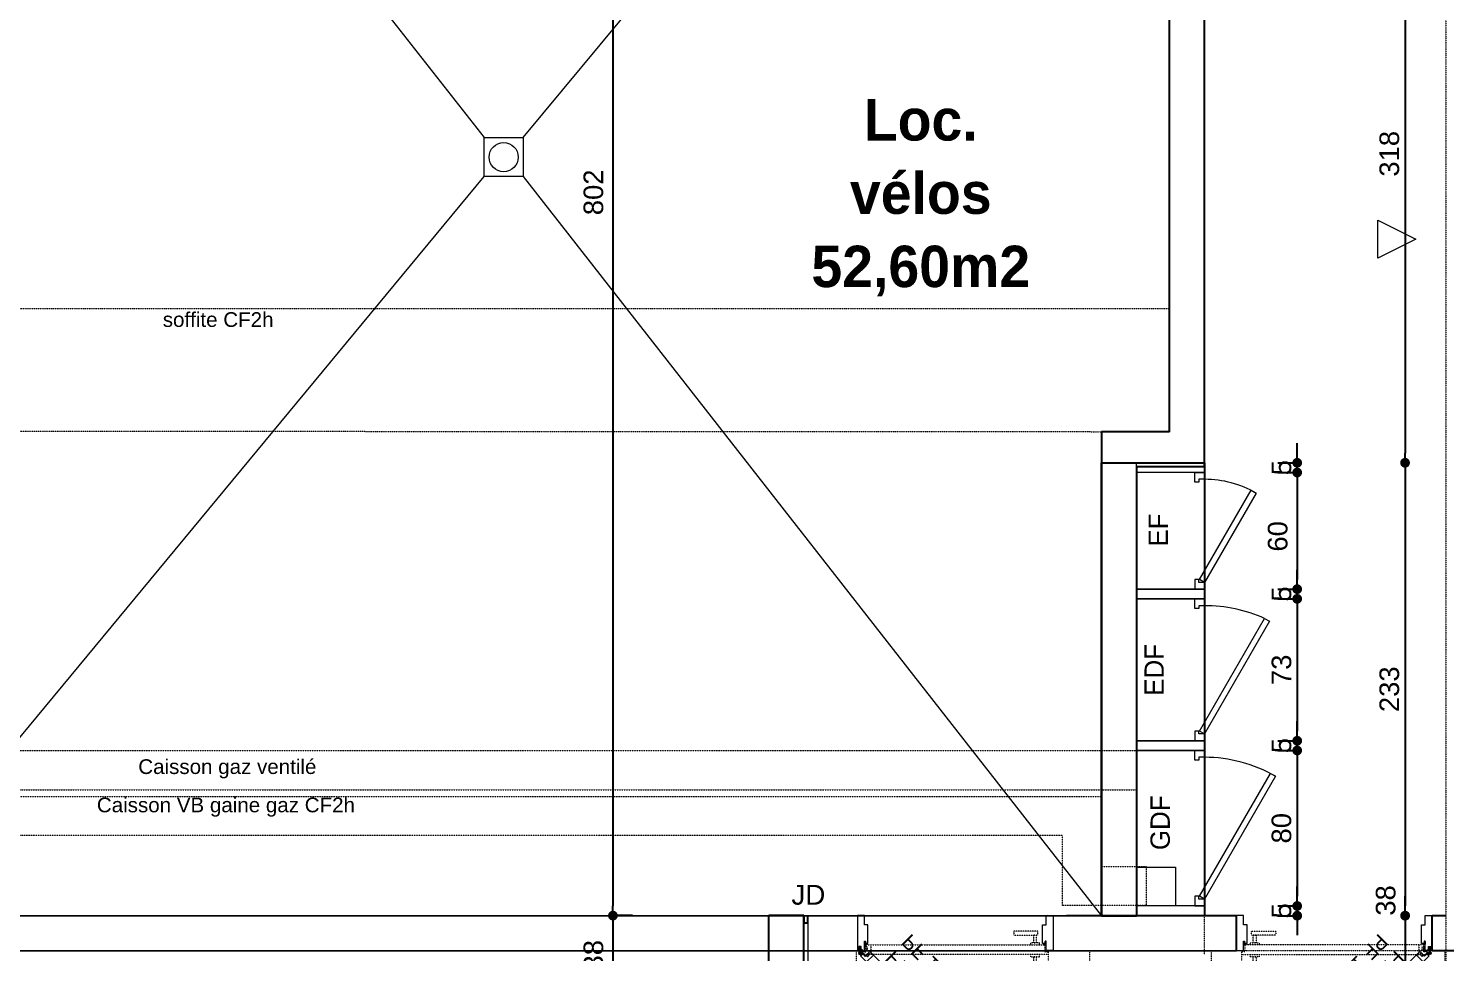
# Model space of a CAD drawing. Header units: centimetres. Extents: x 16433 to 114398, y -50094 to -12305.
# Drawn here: x 31187 to 31916, y -30996 to -30521 of the extents above; entities that cross this region are included whole.
import ezdxf

# ---------------------------------------------------------------- set-up
doc = ezdxf.new("R2010")
doc.units = ezdxf.units.CM
doc.header["$LTSCALE"] = 0.5
for name, pattern in [('Style de ligne -1', [0.41664, 0.20828, -0.20836]), ('Style de ligne -16', [0.192476, 0.123031, -0.069444]), ('Style de ligne -5', [0.20828, 0.069425, -0.138855])]:
    doc.linetypes.add(name, pattern=pattern)
doc.layers.get('0').update_dxf_attribs({"linetype": 'CONTINUOUS'})
doc.layers.get('DEFPOINTS').update_dxf_attribs({"linetype": 'CONTINUOUS'})
doc.layers.add('3-BAT C-Niveau -2', color=7, linetype='CONTINUOUS')
doc.styles.add('Futura Book', font='')
doc.styles.add('Geneva', font='')
doc.styles.add('Geneva (bold)', font='')
doc.styles.add('Helvetica', font='')
doc.styles.get('Futura Book').set_extended_font_data('Futura Book')
doc.styles.get('Geneva').set_extended_font_data('Geneva')
doc.styles.get('Geneva (bold)').set_extended_font_data('Geneva', bold=True)
doc.styles.get('Helvetica').set_extended_font_data('Helvetica')
doc.dimstyles.new('IS', dxfattribs={"dimtxt": 10.08724, "dimasz": 5.007446, "dimexe": 2, "dimexo": 10, "dimgap": 3, "dimtad": 1, "dimdec": 1, "dimtxsty": 'Helvetica', "dimblk": 'DOT', "dimblk1": 'DOT', "dimblk2": 'DOT', "dimcen": 0, "dimdle": 10, "dimazin": 0, "dimtfac": 0.8, "dimtdec": 1, "dimtix": 1, "dimtmove": 0, "dimatfit": 0, "dimldrblk": 'VW_FILLEDARROW-1', "dimfxl": 10, "dimfxlon": 1, "dimfrac": 2, "dimtolj": 1, "dimarcsym": 0})

# ---------------------------------------------------------------- blocks, each defined once
blk = doc.blocks.new('Porte 93 PF1_2h')
at = {"color": 7, "linetype": 'Continuous', "lineweight": 18}
blk.add_line((8.17, 11.29), (4.64, 14.82), dxfattribs=at)
at = {"color": 7, "linetype": 'Continuous', "lineweight": 5}
blk.add_line((1.2, 8.63), (1.2, 9.51), dxfattribs=at)
at = {"color": 8, "linetype": 'Style de ligne -16', "lineweight": 18, "true_color": 0x808080}
blk.add_line((6.77, 6.09), (6.77, 11.09), dxfattribs=at)
at = {"color": 7, "linetype": 'Continuous', "lineweight": 18, "flags": 128}
for points in [[(60.16, 80.25), (61.58, 78.83), (53.09, 70.35), (51.68, 71.76)], [(61.4, 78.66), (64.17, 75.89), (63.11, 74.83), (60.34, 77.6)], [(65.3, 77.02), (66.07, 76.25), (62.75, 72.93), (61.98, 73.7)], [(64.95, 58.16), (63.54, 59.58), (72.54, 68.58), (73.95, 67.17)], [(67.05, 68.63), (66.28, 69.39), (69.6, 72.72), (70.37, 71.95)], [(70.95, 66.99), (68.18, 69.76), (69.24, 70.82), (72.01, 68.05)], [(4.39, 11.48), (5.05, 12.15), (6.37, 10.83), (5.7, 10.17)], [(3.64, 4.29), (3.64, 5.79), (3.78, 5.93), (4.46, 5.93), (4.88, 5.51), (4.88, 5.39), (3.96, 5.39), (3.96, 4.29)], [(96.89, 4.29), (96.89, 5.79), (96.75, 5.93), (96.07, 5.93), (95.65, 5.51), (95.65, 5.39), (96.57, 5.39), (96.57, 4.29)]]:
    blk.add_lwpolyline(points, close=True, dxfattribs=at)
at = {"color": 7, "linetype": 'Continuous', "lineweight": 13, "flags": 128}
for points in [[(1.58, 11.77), (2.64, 10.71), (3.9, 11.96), (6.38, 9.49), (71.48, 74.59), (69, 77.07), (70.26, 78.33), (69.2, 79.39)], [(0, -9), (0, 9), (3.56, 9), (3.56, 4.19), (4.06, 4.19), (4.06, 5.3), (5.36, 5.3), (5.36, -4.2), (3.56, -4.2), (3.56, -9)], [(100.53, 9), (96.96, 9), (96.96, 4.19), (96.47, 4.19), (96.47, 5.3), (95.16, 5.3), (95.16, -4.2), (96.96, -4.2), (96.96, -9), (100.53, -9)]]:
    blk.add_lwpolyline(points, close=True, dxfattribs=at)
at = {"color": 8, "linetype": 'Style de ligne -16', "lineweight": 18, "true_color": 0x808080, "flags": 128}
for points in [[(80.3, 16.09), (80.3, 18.09), (92.3, 18.09), (92.3, 16.09)], [(90.55, 12.18), (90.55, 16.09), (92.05, 16.09), (92.05, 12.18)], [(2.45, 11.09), (2.45, 9.59), (4.23, 9.59), (4.23, 6.09), (96.3, 6.09), (96.3, 9.59), (98.08, 9.59), (98.08, 11.09)], [(4.23, 8.91), (5.17, 8.91), (5.17, 7.05), (4.23, 7.05)], [(88.95, 11.09), (88.95, 12.18), (93.65, 12.18), (93.65, 11.09)], [(80.3, -0.91), (80.3, 1.09), (92.8, 1.09), (92.8, -0.91)], [(88.95, 5), (88.95, 6.09), (93.65, 6.09), (93.65, 5)], [(90.55, 1.09), (90.55, 5), (92.05, 5), (92.05, 1.09)]]:
    blk.add_lwpolyline(points, close=True, dxfattribs=at)
at = {"color": 7, "linetype": 'Continuous', "lineweight": 5, "flags": 128}
for points in [[(0.49, 9), (2.51, 9), (2.51, 8.63), (0.49, 8.63)], [(0.63, 8.63), (1.2, 8.63), (1.2, 6.94), (0.63, 6.94)], [(1.2, 8.63), (1.77, 8.63), (1.77, 6.94), (1.2, 6.94)]]:
    blk.add_lwpolyline(points, close=True, dxfattribs=at)
for points in [[(0.83, 9), (0.83, 9.8, 0.143165), (1.2, 9.69, 0.143165), (1.57, 9.8), (1.57, 9)], [(2.35, 11), (1.87, 10.53, 0.143165), (1.69, 10.87, 0.143165), (1.35, 11.05), (1.82, 11.53)], [(2.45, 10.01), (1.78, 10.01, 0.143165), (1.89, 10.38, 0.143165), (1.78, 10.75), (2.45, 10.75)]]:
    blk.add_lwpolyline(points, format="xyb", close=True, dxfattribs=at)
at = {"color": 8, "linetype": 'Style de ligne -16', "lineweight": 18, "true_color": 0x808080, "flags": 128}
blk.add_lwpolyline([(3.95, 9.03), (3.37, 9.21), (2.51, 9.21), (2.51, 9.49), (3.31, 9.49), (3.99, 9.15), (3.95, 9.03)], dxfattribs=at)
at = {"color": 7, "linetype": 'Continuous', "lineweight": 18, "flags": 128}
blk.add_lwpolyline([(4.1, 11.37), (3.56, 11.09), (2.95, 10.48), (2.76, 10.68), (3.32, 11.25), (4.04, 11.48), (4.1, 11.37)], dxfattribs=at)
at = {"color": 7, "linetype": 'Continuous', "lineweight": 5}
for radius in [0.689, 0.429]:
    blk.add_circle((1.2, 10.38), radius, dxfattribs=at)
at = {"color": 8, "linetype": 'Style de ligne -16', "lineweight": 18, "true_color": 0x808080}
blk.add_arc((1.2, 10.38), 96.88, 0.41991, 44.53278, dxfattribs=at)
at = {"color": 7, "insert": (13.44, 13.81), "char_height": 7.5516, "width": 89.7567, "attachment_point": 1, "rotation": 45, "line_spacing_factor": 0.962448, "style": 'Futura Book'}
blk.add_mtext('\\pt26.348,52.635;PP 93*204+FP\\PPF 1/2h\\P', dxfattribs=at)
blk = doc.blocks.new('xi.ef60')
at = {"color": 7, "linetype": 'Continuous', "lineweight": 18}
for p, q in [((0, 0), (60, 0)), ((5, -30), (0, -30)), ((0, -30), (0, -35)), ((0, -35), (3.5, -35)), ((3.5, -35), (3.5, -32)), ((3.5, -32), (5, -32)), ((3.5, -35), (5, -32.4)), ((49.4, -61.5), (3.5, -35)), ((5, -32), (5, -30)), ((5, -32.4), (50.9, -58.9)), ((55, -32), (55, -30)), ((55, -30), (60, -30)), ((56.5, -32), (55, -32)), ((56.5, -35), (56.5, -32)), ((60, -35), (56.5, -35)), ((60, -30), (60, -35)), ((50.9, -58.9), (49.4, -61.5))]:
    blk.add_line(p, q, dxfattribs=at)
at = {"color": 7, "linetype": 'Continuous', "lineweight": 18, "flags": 128}
for points in [[(0, -35), (0, 0), (-5, 0), (-5, -35)], [(65, -35), (60, -35), (60, 0), (65, 0)]]:
    blk.add_lwpolyline(points, close=True, dxfattribs=at)
at = {"color": 7, "linetype": 'Continuous', "lineweight": 18}
blk.add_arc((3.5, -35), 53, 330, 0, dxfattribs=at)
at = {"color": 7, "insert": (30.4, -11.13), "char_height": 9.966, "width": 55.6525, "attachment_point": 5, "line_spacing_factor": 0.72537, "style": 'Geneva'}
blk.add_mtext('EF', dxfattribs=at)
blk = doc.blocks.new('Groupe-115-1')
at = {"color": 7, "linetype": 'Continuous', "lineweight": 13, "flags": 128}
blk.add_lwpolyline([(15311.2, -46145.26), (15314.92, -46164.91), (15295.27, -46168.63), (15291.55, -46148.98)], close=True, dxfattribs=at)
at = {"color": 7, "linetype": 'Continuous', "lineweight": 13}
blk.add_circle((15303.23, -46156.94), 7.5, dxfattribs=at)
blk = doc.blocks.new('Groupe-116-1')
at = {"color": 8, "linetype": 'Continuous', "lineweight": 13, "true_color": 0x777777}
for p, q in [((15647.12, -45761.22), (15311.2, -46145.26)), ((14859.35, -45910.4), (15291.55, -46148.98)), ((15314.92, -46164.91), (15771.3, -46416.91)), ((15295.27, -46168.63), (14977, -46531.67))]:
    blk.add_line(p, q, dxfattribs=at)
at = {"color": 7}
blk.add_blockref('Groupe-115-1', (0, 0), dxfattribs=at)
blk = doc.blocks.new('_DOT')
at = {"color": 0, "linetype": 'ByBlock', "lineweight": -2}
blk.add_line((-0.5, 0), (-1, 0), dxfattribs=at)
at = {"color": 0, "linetype": 'ByBlock', "const_width": 0.5}
blk.add_lwpolyline([(-0.25, 0, 1), (0.25, 0, 1)], format="xyb", close=True, dxfattribs=at)
blk = doc.blocks.new('*D2437')
at = {"layer": '3-BAT C-Niveau -2', "color": 0, "linetype": 'Continuous', "lineweight": -2, "transparency": 16777216}
blk.add_line((31895.04, -30749.43), (31895.04, -30972.41), dxfattribs=at)
at = {"layer": 'DEFPOINTS', "color": 0, "linetype": 'Continuous', "transparency": 16777216}
for p in [(31791.92, -30744.42), (31810.64, -30977.41), (31895.04, -30977.41)]:
    blk.add_point(p, dxfattribs=at)
at = {"layer": '3-BAT C-Niveau -2', "color": 0, "linetype": 'Continuous', "lineweight": -2, "transparency": 16777216, "xscale": 5.007446289062499, "yscale": 5.007446289062499, "zscale": 5.007446289062499}
for p, rotation in [((31895.04, -30744.42), 90), ((31895.04, -30977.41), 270)]:
    blk.add_blockref('_DOT', p, dxfattribs=dict(at, rotation=rotation))
at = {"layer": '3-BAT C-Niveau -2', "color": 0, "linetype": 'Continuous', "lineweight": 5, "transparency": 16777216, "insert": (31886.99, -30860.92), "char_height": 10.087, "attachment_point": 5, "rotation": 90, "style": 'Helvetica'}
blk.add_mtext('\\A1;233', dxfattribs=at)
blk = doc.blocks.new('VW_FILLEDARROW-1')
at = {"color": 0, "linetype": 'Continuous', "lineweight": 5, "flags": 128}
blk.add_lwpolyline([(-2, 0.54), (0, 0), (-2, -0.54)], close=True, dxfattribs=at)
blk = doc.blocks.new('*D2438')
at = {"layer": '3-BAT C-Niveau -2', "color": 0, "linetype": 'Continuous', "lineweight": -2, "transparency": 16777216}
blk.add_line((31895.04, -30431.49), (31895.04, -30739.41), dxfattribs=at)
at = {"layer": 'DEFPOINTS', "color": 0, "linetype": 'Continuous', "transparency": 16777216}
for p in [(31915.94, -30426.48), (31791.92, -30744.42), (31895.04, -30744.42)]:
    blk.add_point(p, dxfattribs=at)
at = {"layer": '3-BAT C-Niveau -2', "color": 0, "linetype": 'Continuous', "lineweight": -2, "transparency": 16777216, "xscale": 5.007446289062499, "yscale": 5.007446289062499, "zscale": 5.007446289062499}
for p, rotation in [((31895.04, -30426.48), 90), ((31895.04, -30744.42), 270)]:
    blk.add_blockref('_DOT', p, dxfattribs=dict(at, rotation=rotation))
at = {"layer": '3-BAT C-Niveau -2', "color": 0, "linetype": 'Continuous', "lineweight": 5, "transparency": 16777216, "insert": (31886.99, -30585.45), "char_height": 10.087, "attachment_point": 5, "rotation": 90, "style": 'Helvetica'}
blk.add_mtext('\\A1;318', dxfattribs=at)
blk = doc.blocks.new('xi.gdf70')
at = {"color": 7, "linetype": 'Continuous', "lineweight": 13}
for p, q in [((0, 0), (80, 0)), ((0, -30), (0, -35)), ((5, -30), (0, -30)), ((0, -35), (3.5, -35)), ((3.5, -32), (5, -32)), ((3.5, -35), (3.5, -32)), ((5, -32), (5, -30)), ((75, -30), (80, -30)), ((75, -32), (75, -30)), ((76.5, -32), (75, -32)), ((76.5, -35), (76.5, -32)), ((80, -35), (76.5, -35)), ((80, -30), (80, -35))]:
    blk.add_line(p, q, dxfattribs=at)
at = {"color": 7, "linetype": 'Continuous', "lineweight": 13, "flags": 128}
for points in [[(0, -35), (0, 0), (-5, 0), (-5, -35)], [(0, 0), (20, 0), (20, -20), (0, -20)], [(85, -35), (80, -35), (80, 0), (85, 0)], [(5, -32.4), (68.22, -68.9), (66.72, -71.5), (3.5, -35)]]:
    blk.add_lwpolyline(points, close=True, dxfattribs=at)
at = {"color": 7, "linetype": 'Continuous', "lineweight": 13}
blk.add_arc((3.5, -35), 73, 330, 0, dxfattribs=at)
at = {"color": 7, "insert": (42.81, -12.22), "char_height": 9.966, "width": 55.6525, "attachment_point": 5, "line_spacing_factor": 0.72537, "style": 'Geneva'}
blk.add_mtext('GDF', dxfattribs=at)
blk = doc.blocks.new('xi.edf73')
at = {"color": 7, "linetype": 'Continuous', "lineweight": 13}
for p, q in [((0, 0), (73, 0)), ((5, -30), (0, -30)), ((0, -30), (0, -35)), ((0, -35), (3.5, -35)), ((3.5, -35), (3.5, -32)), ((3.5, -32), (5, -32)), ((3.5, -35), (5, -32.4)), ((61.45, -68.46), (3.5, -35)), ((5, -32), (5, -30)), ((5, -32.4), (62.95, -65.86)), ((68, -32), (68, -30)), ((68, -30), (73, -30)), ((69.5, -32), (68, -32)), ((69.5, -35), (69.5, -32)), ((73, -35), (69.5, -35)), ((73, -30), (73, -35)), ((62.95, -65.86), (61.45, -68.46))]:
    blk.add_line(p, q, dxfattribs=at)
at = {"color": 7, "linetype": 'Continuous', "lineweight": 13, "flags": 128}
for points in [[(0, -35), (0, 0), (-5, 0), (-5, -35)], [(78, -35), (73, -35), (73, 0), (78, 0)]]:
    blk.add_lwpolyline(points, close=True, dxfattribs=at)
at = {"color": 7, "linetype": 'Continuous', "lineweight": 13}
blk.add_arc((-6.5, -35), 76, 336.04233, 0, dxfattribs=at)
at = {"color": 7, "insert": (36.5, -9.03), "char_height": 9.966, "width": 55.6525, "attachment_point": 5, "line_spacing_factor": 0.72537, "style": 'Geneva'}
blk.add_mtext('EDF', dxfattribs=at)
blk = doc.blocks.new('Groupe-158-1')
at = {"color": 7, "linetype": 'Continuous', "lineweight": 13}
for p, q in [((14948.57, -46381.28), (14899.39, -46390.59)), ((14948.94, -46383.23), (14899.76, -46392.54))]:
    blk.add_line(p, q, dxfattribs=at)
at = {"color": 7, "linetype": 'Continuous', "lineweight": 25, "flags": 128}
blk.add_lwpolyline([(14948.57, -46381.28), (14944.96, -46381.96), (14945.33, -46383.91), (14948.94, -46383.23)], dxfattribs=at)
blk = doc.blocks.new('*D2290')
at = {"layer": '3-BAT C-Niveau -2', "color": 0, "linetype": 'Continuous', "lineweight": -2, "transparency": 16777216}
for p, q in [((31839.56, -30967.41), (31839.56, -30962.4)), ((31829.56, -30972.42), (31841.56, -30972.42)), ((31839.56, -30972.42), (31839.56, -30977.42)), ((31829.56, -30977.42), (31841.56, -30977.42)), ((31839.56, -30982.43), (31839.56, -30987.43))]:
    blk.add_line(p, q, dxfattribs=at)
at = {"layer": 'DEFPOINTS', "color": 0, "linetype": 'Continuous', "transparency": 16777216}
for p in [(31786.92, -30972.42), (31787.56, -30977.42), (31839.56, -30977.42)]:
    blk.add_point(p, dxfattribs=at)
at = {"layer": '3-BAT C-Niveau -2', "color": 0, "linetype": 'Continuous', "lineweight": -2, "transparency": 16777216, "xscale": 5.007446289062499, "yscale": 5.007446289062499, "zscale": 5.007446289062499}
for p, rotation in [((31839.56, -30972.42), 270), ((31839.56, -30977.42), 90)]:
    blk.add_blockref('_DOT', p, dxfattribs=dict(at, rotation=rotation))
at = {"layer": '3-BAT C-Niveau -2', "color": 0, "linetype": 'Continuous', "lineweight": 5, "transparency": 16777216, "insert": (31831.52, -30974.92), "char_height": 10.087, "attachment_point": 5, "rotation": 90, "style": 'Helvetica'}
blk.add_mtext('\\A1;5', dxfattribs=at)
blk = doc.blocks.new('*D2291')
at = {"layer": '3-BAT C-Niveau -2', "color": 0, "linetype": 'Continuous', "lineweight": -2, "transparency": 16777216}
for p, q in [((31829.56, -30892.42), (31841.56, -30892.42)), ((31839.56, -30897.43), (31839.56, -30967.41)), ((31829.56, -30972.42), (31841.56, -30972.42))]:
    blk.add_line(p, q, dxfattribs=at)
at = {"layer": 'DEFPOINTS', "color": 0, "linetype": 'Continuous', "transparency": 16777216}
for p in [(31777.56, -30892.42), (31786.92, -30972.42), (31839.56, -30972.42)]:
    blk.add_point(p, dxfattribs=at)
at = {"layer": '3-BAT C-Niveau -2', "color": 0, "linetype": 'Continuous', "lineweight": -2, "transparency": 16777216, "xscale": 5.007446289062499, "yscale": 5.007446289062499, "zscale": 5.007446289062499}
for p, rotation in [((31839.56, -30892.42), 90), ((31839.56, -30972.42), 270)]:
    blk.add_blockref('_DOT', p, dxfattribs=dict(at, rotation=rotation))
at = {"layer": '3-BAT C-Niveau -2', "color": 0, "linetype": 'Continuous', "lineweight": 5, "transparency": 16777216, "insert": (31831.52, -30932.42), "char_height": 10.087, "attachment_point": 5, "rotation": 90, "style": 'Helvetica'}
blk.add_mtext('\\A1;80', dxfattribs=at)
blk = doc.blocks.new('*D2292')
at = {"layer": '3-BAT C-Niveau -2', "color": 0, "linetype": 'Continuous', "lineweight": -2, "transparency": 16777216}
for p, q in [((31839.56, -30882.41), (31839.56, -30877.4)), ((31829.56, -30887.42), (31841.56, -30887.42)), ((31839.56, -30887.42), (31839.56, -30892.42)), ((31829.56, -30892.42), (31841.56, -30892.42)), ((31839.56, -30897.43), (31839.56, -30902.43))]:
    blk.add_line(p, q, dxfattribs=at)
at = {"layer": 'DEFPOINTS', "color": 0, "linetype": 'Continuous', "transparency": 16777216}
for p in [(31774.42, -30887.42), (31777.56, -30892.42), (31839.56, -30892.42)]:
    blk.add_point(p, dxfattribs=at)
at = {"layer": '3-BAT C-Niveau -2', "color": 0, "linetype": 'Continuous', "lineweight": -2, "transparency": 16777216, "xscale": 5.007446289062499, "yscale": 5.007446289062499, "zscale": 5.007446289062499}
for p, rotation in [((31839.56, -30887.42), 270), ((31839.56, -30892.42), 90)]:
    blk.add_blockref('_DOT', p, dxfattribs=dict(at, rotation=rotation))
at = {"layer": '3-BAT C-Niveau -2', "color": 0, "linetype": 'Continuous', "lineweight": 5, "transparency": 16777216, "insert": (31831.52, -30889.92), "char_height": 10.087, "attachment_point": 5, "rotation": 90, "style": 'Helvetica'}
blk.add_mtext('\\A1;5', dxfattribs=at)
blk = doc.blocks.new('*D2293')
at = {"layer": '3-BAT C-Niveau -2', "color": 0, "linetype": 'Continuous', "lineweight": -2, "transparency": 16777216}
for p, q in [((31829.56, -30814.42), (31841.56, -30814.42)), ((31839.56, -30819.43), (31839.56, -30882.41)), ((31829.56, -30887.42), (31841.56, -30887.42))]:
    blk.add_line(p, q, dxfattribs=at)
at = {"layer": 'DEFPOINTS', "color": 0, "linetype": 'Continuous', "transparency": 16777216}
for p in [(31774.46, -30814.42), (31774.42, -30887.42), (31839.56, -30887.42)]:
    blk.add_point(p, dxfattribs=at)
at = {"layer": '3-BAT C-Niveau -2', "color": 0, "linetype": 'Continuous', "lineweight": -2, "transparency": 16777216, "xscale": 5.007446289062499, "yscale": 5.007446289062499, "zscale": 5.007446289062499}
for p, rotation in [((31839.56, -30814.42), 90), ((31839.56, -30887.42), 270)]:
    blk.add_blockref('_DOT', p, dxfattribs=dict(at, rotation=rotation))
at = {"layer": '3-BAT C-Niveau -2', "color": 0, "linetype": 'Continuous', "lineweight": 5, "transparency": 16777216, "insert": (31831.52, -30850.92), "char_height": 10.087, "attachment_point": 5, "rotation": 90, "style": 'Helvetica'}
blk.add_mtext('\\A1;73', dxfattribs=at)
blk = doc.blocks.new('*D2294')
at = {"layer": '3-BAT C-Niveau -2', "color": 0, "linetype": 'Continuous', "lineweight": -2, "transparency": 16777216}
for p, q in [((31839.56, -30804.41), (31839.56, -30799.4)), ((31829.56, -30809.42), (31841.56, -30809.42)), ((31829.56, -30814.42), (31841.56, -30814.42)), ((31839.56, -30809.42), (31839.56, -30814.42)), ((31839.56, -30819.43), (31839.56, -30824.43))]:
    blk.add_line(p, q, dxfattribs=at)
at = {"layer": 'DEFPOINTS', "color": 0, "linetype": 'Continuous', "transparency": 16777216}
for p in [(31774.46, -30809.42), (31774.46, -30814.42), (31839.56, -30814.42)]:
    blk.add_point(p, dxfattribs=at)
at = {"layer": '3-BAT C-Niveau -2', "color": 0, "linetype": 'Continuous', "lineweight": -2, "transparency": 16777216, "xscale": 5.007446289062499, "yscale": 5.007446289062499, "zscale": 5.007446289062499}
for p, rotation in [((31839.56, -30809.42), 270), ((31839.56, -30814.42), 90)]:
    blk.add_blockref('_DOT', p, dxfattribs=dict(at, rotation=rotation))
at = {"layer": '3-BAT C-Niveau -2', "color": 0, "linetype": 'Continuous', "lineweight": 5, "transparency": 16777216, "insert": (31831.52, -30811.92), "char_height": 10.087, "attachment_point": 5, "rotation": 90, "style": 'Helvetica'}
blk.add_mtext('\\A1;5', dxfattribs=at)
blk = doc.blocks.new('*D2295')
at = {"layer": '3-BAT C-Niveau -2', "color": 0, "linetype": 'Continuous', "lineweight": -2, "transparency": 16777216}
for p, q in [((31829.56, -30749.42), (31841.56, -30749.42)), ((31839.56, -30754.43), (31839.56, -30804.41)), ((31829.56, -30809.42), (31841.56, -30809.42))]:
    blk.add_line(p, q, dxfattribs=at)
at = {"layer": 'DEFPOINTS', "color": 0, "linetype": 'Continuous', "transparency": 16777216}
for p in [(31774.46, -30749.42), (31774.46, -30809.42), (31839.56, -30809.42)]:
    blk.add_point(p, dxfattribs=at)
at = {"layer": '3-BAT C-Niveau -2', "color": 0, "linetype": 'Continuous', "lineweight": -2, "transparency": 16777216, "xscale": 5.007446289062499, "yscale": 5.007446289062499, "zscale": 5.007446289062499}
for p, rotation in [((31839.56, -30749.42), 90), ((31839.56, -30809.42), 270)]:
    blk.add_blockref('_DOT', p, dxfattribs=dict(at, rotation=rotation))
at = {"layer": '3-BAT C-Niveau -2', "color": 0, "linetype": 'Continuous', "lineweight": 5, "transparency": 16777216, "insert": (31829.57, -30782.26), "char_height": 10.087, "attachment_point": 5, "rotation": 90, "style": 'Helvetica'}
blk.add_mtext('\\A1;60', dxfattribs=at)
blk = doc.blocks.new('*D2296')
at = {"layer": '3-BAT C-Niveau -2', "color": 0, "linetype": 'Continuous', "lineweight": -2, "transparency": 16777216}
for p, q in [((31839.56, -30739.41), (31839.56, -30734.4)), ((31829.56, -30744.42), (31841.56, -30744.42)), ((31829.56, -30749.42), (31841.56, -30749.42)), ((31839.56, -30744.42), (31839.56, -30749.42)), ((31839.56, -30754.43), (31839.56, -30759.43))]:
    blk.add_line(p, q, dxfattribs=at)
at = {"layer": 'DEFPOINTS', "color": 0, "linetype": 'Continuous', "transparency": 16777216}
for p in [(31774.46, -30744.42), (31774.46, -30749.42), (31839.56, -30749.42)]:
    blk.add_point(p, dxfattribs=at)
at = {"layer": '3-BAT C-Niveau -2', "color": 0, "linetype": 'Continuous', "lineweight": -2, "transparency": 16777216, "xscale": 5.007446289062499, "yscale": 5.007446289062499, "zscale": 5.007446289062499}
for p, rotation in [((31839.56, -30744.42), 270), ((31839.56, -30749.42), 90)]:
    blk.add_blockref('_DOT', p, dxfattribs=dict(at, rotation=rotation))
at = {"layer": '3-BAT C-Niveau -2', "color": 0, "linetype": 'Continuous', "lineweight": 5, "transparency": 16777216, "insert": (31831.52, -30746.92), "char_height": 10.087, "attachment_point": 5, "rotation": 90, "style": 'Helvetica'}
blk.add_mtext('\\A1;5', dxfattribs=at)
blk = doc.blocks.new('*D2185')
at = {"layer": '3-BAT C-Niveau -2', "color": 0, "linetype": 'Continuous', "lineweight": -2, "transparency": 16777216}
for p, q in [((31895.1, -30972.41), (31895.1, -30967.4)), ((31895.1, -30977.41), (31895.1, -31015.43)), ((31895.1, -31020.43), (31895.1, -31025.44))]:
    blk.add_line(p, q, dxfattribs=at)
at = {"layer": 'DEFPOINTS', "color": 0, "linetype": 'Continuous', "transparency": 16777216}
for p in [(31847.07, -30977.41), (31833.05, -31015.43), (31895.1, -31015.43)]:
    blk.add_point(p, dxfattribs=at)
at = {"layer": '3-BAT C-Niveau -2', "color": 0, "linetype": 'Continuous', "lineweight": -2, "transparency": 16777216, "xscale": 5.007446289062499, "yscale": 5.007446289062499, "zscale": 5.007446289062499}
for p, rotation in [((31895.1, -30977.41), 270), ((31895.1, -31015.43), 90)]:
    blk.add_blockref('_DOT', p, dxfattribs=dict(at, rotation=rotation))
at = {"layer": '3-BAT C-Niveau -2', "color": 0, "linetype": 'Continuous', "lineweight": 5, "transparency": 16777216, "insert": (31885.11, -30969.57), "char_height": 10.087, "attachment_point": 5, "rotation": 90, "style": 'Helvetica'}
blk.add_mtext('\\A1;38', dxfattribs=at)
blk = doc.blocks.new('*D2227')
at = {"layer": '3-BAT C-Niveau -2', "color": 0, "linetype": 'Continuous', "lineweight": -2, "transparency": 16777216}
for p, q in [((31497.59, -30977.37), (31485.59, -30977.37)), ((31487.59, -30982.38), (31487.59, -31010.42)), ((31488.95, -31015.43), (31485.59, -31015.43))]:
    blk.add_line(p, q, dxfattribs=at)
at = {"layer": 'DEFPOINTS', "color": 0, "linetype": 'Continuous', "transparency": 16777216}
for p in [(31529.96, -30977.37), (31487.59, -31015.43), (31498.95, -31015.43)]:
    blk.add_point(p, dxfattribs=at)
at = {"layer": '3-BAT C-Niveau -2', "color": 0, "linetype": 'Continuous', "lineweight": -2, "transparency": 16777216, "xscale": 5.007446289062499, "yscale": 5.007446289062499, "zscale": 5.007446289062499}
for p, rotation in [((31487.59, -30977.37), 90), ((31487.59, -31015.43), 270)]:
    blk.add_blockref('_DOT', p, dxfattribs=dict(at, rotation=rotation))
at = {"layer": '3-BAT C-Niveau -2', "color": 0, "linetype": 'Continuous', "lineweight": 5, "transparency": 16777216, "insert": (31477.61, -30997.76), "char_height": 10.087, "attachment_point": 5, "rotation": 90, "style": 'Helvetica'}
blk.add_mtext('\\A1;38', dxfattribs=at)
blk = doc.blocks.new('*D2228')
at = {"layer": '3-BAT C-Niveau -2', "color": 0, "linetype": 'Continuous', "lineweight": -2, "transparency": 16777216}
for p, q in [((31497.59, -30175.63), (31485.59, -30175.63)), ((31487.59, -30180.64), (31487.59, -30972.36)), ((31497.59, -30977.37), (31485.59, -30977.37))]:
    blk.add_line(p, q, dxfattribs=at)
at = {"layer": 'DEFPOINTS', "color": 0, "linetype": 'Continuous', "transparency": 16777216}
for p in [(31627.96, -30175.63), (31487.59, -30977.37), (31529.96, -30977.37)]:
    blk.add_point(p, dxfattribs=at)
at = {"layer": '3-BAT C-Niveau -2', "color": 0, "linetype": 'Continuous', "lineweight": -2, "transparency": 16777216, "xscale": 5.007446289062499, "yscale": 5.007446289062499, "zscale": 5.007446289062499}
for p, rotation in [((31487.59, -30175.63), 90), ((31487.59, -30977.37), 270)]:
    blk.add_blockref('_DOT', p, dxfattribs=dict(at, rotation=rotation))
at = {"layer": '3-BAT C-Niveau -2', "color": 0, "linetype": 'Continuous', "lineweight": 5, "transparency": 16777216, "insert": (31477.61, -30605.28), "char_height": 10.087, "attachment_point": 5, "rotation": 90, "style": 'Helvetica'}
blk.add_mtext('\\A1;802', dxfattribs=at)

msp = doc.modelspace()

# ---------------------------------------------------------------- linework, layer by layer
at = {"layer": '3-BAT C-Niveau -2', "color": 7, "linetype": 'Continuous', "lineweight": 25}
for p, q in [((31773.924, -30728.421), (31773.924, -29894.299)), ((31791.924, -30746.424), (31791.924, -29894.299)), ((31791.924, -30746.424), (31791.924, -29894.299)), ((31773.924, -30728.421), (31773.924, -30280.487)), ((31773.924, -30728.421), (31738.964, -30728.415)), ((31773.924, -30728.421), (31738.964, -30728.415)), ((31738.964, -30728.415), (31738.964, -30977.414)), ((31738.964, -30728.415), (31738.964, -30977.414)), ((31791.924, -30746.424), (31756.964, -30746.418)), ((31791.924, -30746.424), (31756.964, -30746.418)), ((31756.964, -30746.418), (31756.964, -30977.414)), ((31756.964, -30746.418), (31756.964, -30977.414)), ((31106.57, -30977.413), (31808.411, -30977.342)), ((31146.57, -30977.409), (31710.879, -30977.352)), ((31585.793, -30977.356), (31567.793, -30977.357)), ((31567.806, -31633.433), (31567.793, -30977.357)), ((31567.795, -31078.655), (31567.793, -30977.357)), ((31585.806, -31633.432), (31585.793, -30977.356)), ((31585.8, -31329.468), (31585.793, -30977.356)), ((31720.879, -30977.351), (31808.411, -30977.342)), ((31738.964, -30977.414), (31756.964, -30977.414)), ((31808.413, -30995.342), (31808.411, -30977.342)), ((31908.938, -30977.331), (31915.939, -30977.331)), ((31908.938, -30977.331), (31915.939, -30977.331)), ((31908.94, -30995.331), (31908.938, -30977.331)), ((31086.572, -30995.415), (31808.413, -30995.342)), ((31086.572, -30995.415), (31808.413, -30995.342)), ((31908.94, -30995.331), (31933.94, -30995.329)), ((31908.94, -30995.331), (31933.94, -30995.329))]:
    msp.add_line(p, q, dxfattribs=at)
at = {"layer": '3-BAT C-Niveau -2', "color": 251, "linetype": 'Style de ligne -1', "lineweight": 5, "true_color": 0x616161, "flags": 128}
for points in [[(31791.934, -30997.435), (31791.924, -28804.155), (31915.928, -28804.155), (31915.941, -31094.236)], [(31169.531, -30977.132), (31169.538, -30728.143), (31773.924, -30728.421), (31773.889, -30665.143), (31106.54, -30665.143), (31106.531, -30977.13)]]:
    msp.add_lwpolyline(points, dxfattribs=at)
at = {"layer": '3-BAT C-Niveau -2', "color": 7, "linetype": 'Style de ligne -5', "lineweight": 13, "flags": 128}
msp.add_lwpolyline([(31761.929, -30972.144), (31718.926, -30972.144), (31718.893, -30936.163), (31106.536, -30936.165), (31106.536, -30320.021), (31076.411, -30320.021), (31076.411, -30300.021), (31126.536, -30300.021), (31126.536, -30916.165), (31738.875, -30916.163), (31738.908, -30952.144), (31761.929, -30952.144)], close=True, dxfattribs=at)
at = {"layer": '3-BAT C-Niveau -2', "color": 7, "linetype": 'Continuous', "lineweight": 5, "flags": 128}
msp.add_lwpolyline([(31900.545, -30629.421), (31881.037, -30639.155), (31881.053, -30619.655)], close=True, dxfattribs=at)
at = {"layer": '3-BAT C-Niveau -2', "color": 7, "linetype": 'Style de ligne -5', "lineweight": 13, "flags": 128}
msp.add_lwpolyline([(31076.308, -30691.927), (31129.335, -30691.927), (31129.335, -30912.655), (31756.89, -30912.661), (31756.89, -30892.661), (31149.335, -30892.656), (31149.335, -30671.927), (31076.308, -30671.927)], dxfattribs=at)
at = {"layer": '3-BAT C-Niveau -2', "color": 7, "linetype": 'Continuous', "lineweight": 25, "flags": 128}
msp.add_lwpolyline([(31738.879, -30977.42), (31738.879, -30744.421), (31791.924, -30744.421), (31791.924, -30977.42)], close=True, dxfattribs=at)
at = {"layer": '3-BAT C-Niveau -2', "color": 7, "linetype": 'Style de ligne -1', "lineweight": 13, "flags": 128}
for points in [[(31612.807, -30995.362), (31732.807, -30995.362), (31732.807, -31215.362), (31612.807, -31215.362)], [(31795.44, -30995.36), (31915.44, -30995.36), (31915.44, -31215.36), (31795.44, -31215.36)]]:
    msp.add_lwpolyline(points, close=True, dxfattribs=at)

# ---------------------------------------------------------------- block references
at = {"layer": '3-BAT C-Niveau -2', "color": 7}
for name, p, rotation in [('Groupe-116-1', (-16766.963, -37034.655), 79.27640525614329), ('xi.ef60', (31756.964, -30809.42), 90.00000000001953), ('xi.edf73', (31756.925, -30887.419), 90.00000000001953), ('xi.gdf70', (31756.924, -30972.419), 89.9995035852439), ('Groupe-158-1', (-16766.963, -37034.655), 79.27640525614329), ('Porte 93 PF1_2h', (31908.939, -30986.331), 180.0058046065002)]:
    msp.add_blockref(name, p, dxfattribs=dict(at, rotation=rotation))
at = {"layer": '3-BAT C-Niveau -2', "color": 7, "xscale": -1, "rotation": 180.0058046065002}
msp.add_blockref('Porte 93 PF1_2h', (31613.437, -30986.362), dxfattribs=at)

# ---------------------------------------------------------------- texts
at = {"layer": '3-BAT C-Niveau -2', "color": 7}
for s, insert, char_height, width, attachment_point, line_spacing_factor, style in [('\\pt41.86,83.209,124.83;Loc. \\Pvélos\\P52,60m2\\P', (31645.935, -30608.088), 21.31366, 148.78963, 5, 1.060906, 'Geneva (bold)'), ('\\pt38.078,76.055;JD', (31588.125, -30961.541), 10.21693, 17.46787, 2, 0.834288, 'Helvetica')]:
    msp.add_mtext(s, dxfattribs=dict(at, insert=insert, char_height=char_height, width=width, attachment_point=attachment_point, line_spacing_factor=line_spacing_factor, style=style))
at = {"layer": '3-BAT C-Niveau -2', "color": 178, "insert": (31284.537, -30666.947), "char_height": 7.56543, "attachment_point": 2, "line_spacing_factor": 0.834288, "style": 'Helvetica'}
msp.add_mtext('\\pt38.084;soffite CF2h', dxfattribs=at)
at = {"layer": '3-BAT C-Niveau -2', "color": 178, "char_height": 7.56543, "attachment_point": 2, "line_spacing_factor": 0.834288, "style": 'Helvetica'}
for s, insert, width in [('\\pt38.084,76.184;Caisson gaz ventilé', (31289.272, -30896.947), 116.21941), ('\\pt38.084,75.881,113.86;Caisson VB gaine gaz CF2h\\P', (31288.537, -30916.655), 167.37613)]:
    msp.add_mtext(s, dxfattribs=dict(at, insert=insert, width=width))

# ---------------------------------------------------------------- dimensions: what is measured, and where the dimension line sits
at = {"layer": '3-BAT C-Niveau -2', "color": 7, "linetype": 'Continuous', "lineweight": 5}
for base, p1, p2, override, picture, middle in [((31487.595, -30977.37), (31627.958, -30175.634), (31529.958, -30977.37), {"dimtxt": 10.08724, "dimdec": 0, "dimpost": '<>', "dimtxsty": 'Helvetica', "dimtmove": 2}, '*D2228', (31477.61, -30605.282)), ((31839.559, -30809.42), (31774.464, -30749.42), (31774.464, -30809.42), {"dimtxt": 10.08724, "dimpost": '<>', "dimtxsty": 'Helvetica', "dimtmove": 2}, '*D2295', (31829.574, -30782.26)), ((31895.099, -31015.427), (31847.071, -30977.414), (31833.05, -31015.427), {"dimtxt": 10.08724, "dimdec": 0, "dimpost": '<>', "dimtxsty": 'Helvetica', "dimse1": 1, "dimse2": 1, "dimtix": 0, "dimtmove": 2}, '*D2185', (31885.114, -30969.567)), ((31487.595, -31015.427), (31529.958, -30977.37), (31498.948, -31015.427), {"dimtxt": 10.08724, "dimdec": 0, "dimpost": '<>', "dimtxsty": 'Helvetica', "dimtmove": 2}, '*D2227', (31477.61, -30997.764))]:
    dim = msp.add_linear_dim(base=base, p1=p1, p2=p2, angle=90, dimstyle='IS', override=override, dxfattribs=at)
    dim.commit()
    dim.dimension.update_dxf_attribs({"geometry": picture, "text_midpoint": middle, "dimtype": 160})
for base, p1, p2, override, picture, middle in [((31895.037, -30744.421), (31915.937, -30426.482), (31791.924, -30744.421), {"dimtxt": 10.08724, "dimdec": 0, "dimpost": '<>', "dimtxsty": 'Helvetica', "dimse1": 1, "dimse2": 1, "dimtmove": 2}, '*D2438', (31886.994, -30585.452)), ((31839.559, -30749.42), (31774.464, -30744.42), (31774.464, -30749.42), {"dimtxt": 10.08724, "dimpost": '<>', "dimtxsty": 'Helvetica', "dimtmove": 2}, '*D2296', (31831.515, -30746.92)), ((31895.037, -30977.414), (31791.924, -30744.421), (31810.638, -30977.414), {"dimtxt": 10.08724, "dimdec": 0, "dimpost": '<>', "dimtxsty": 'Helvetica', "dimse1": 1, "dimse2": 1, "dimtmove": 2}, '*D2437', (31886.994, -30860.918)), ((31839.559, -30814.42), (31774.464, -30809.42), (31774.464, -30814.42), {"dimtxt": 10.08724, "dimpost": '<>', "dimtxsty": 'Helvetica', "dimtmove": 2}, '*D2294', (31831.515, -30811.92)), ((31839.559, -30887.419), (31774.464, -30814.42), (31774.425, -30887.419), {"dimtxt": 10.08724, "dimpost": '<>', "dimtxsty": 'Helvetica', "dimtmove": 2}, '*D2293', (31831.515, -30850.919)), ((31839.559, -30892.419), (31774.425, -30887.419), (31777.559, -30892.419), {"dimtxt": 10.08724, "dimpost": '<>', "dimtxsty": 'Helvetica', "dimtmove": 2}, '*D2292', (31831.515, -30889.919)), ((31839.559, -30972.42), (31777.559, -30892.419), (31786.924, -30972.42), {"dimtxt": 10.08724, "dimpost": '<>', "dimtxsty": 'Helvetica', "dimtmove": 2}, '*D2291', (31831.515, -30932.419)), ((31839.559, -30977.42), (31786.924, -30972.42), (31787.559, -30977.42), {"dimtxt": 10.08724, "dimpost": '<>', "dimtxsty": 'Helvetica', "dimtmove": 2}, '*D2290', (31831.515, -30974.92))]:
    dim = msp.add_linear_dim(base=base, p1=p1, p2=p2, angle=90, dimstyle='IS', override=override, dxfattribs=at)
    dim.commit()
    dim.dimension.update_dxf_attribs({"geometry": picture, "text_midpoint": middle})

doc.saveas('drawing.dxf')
